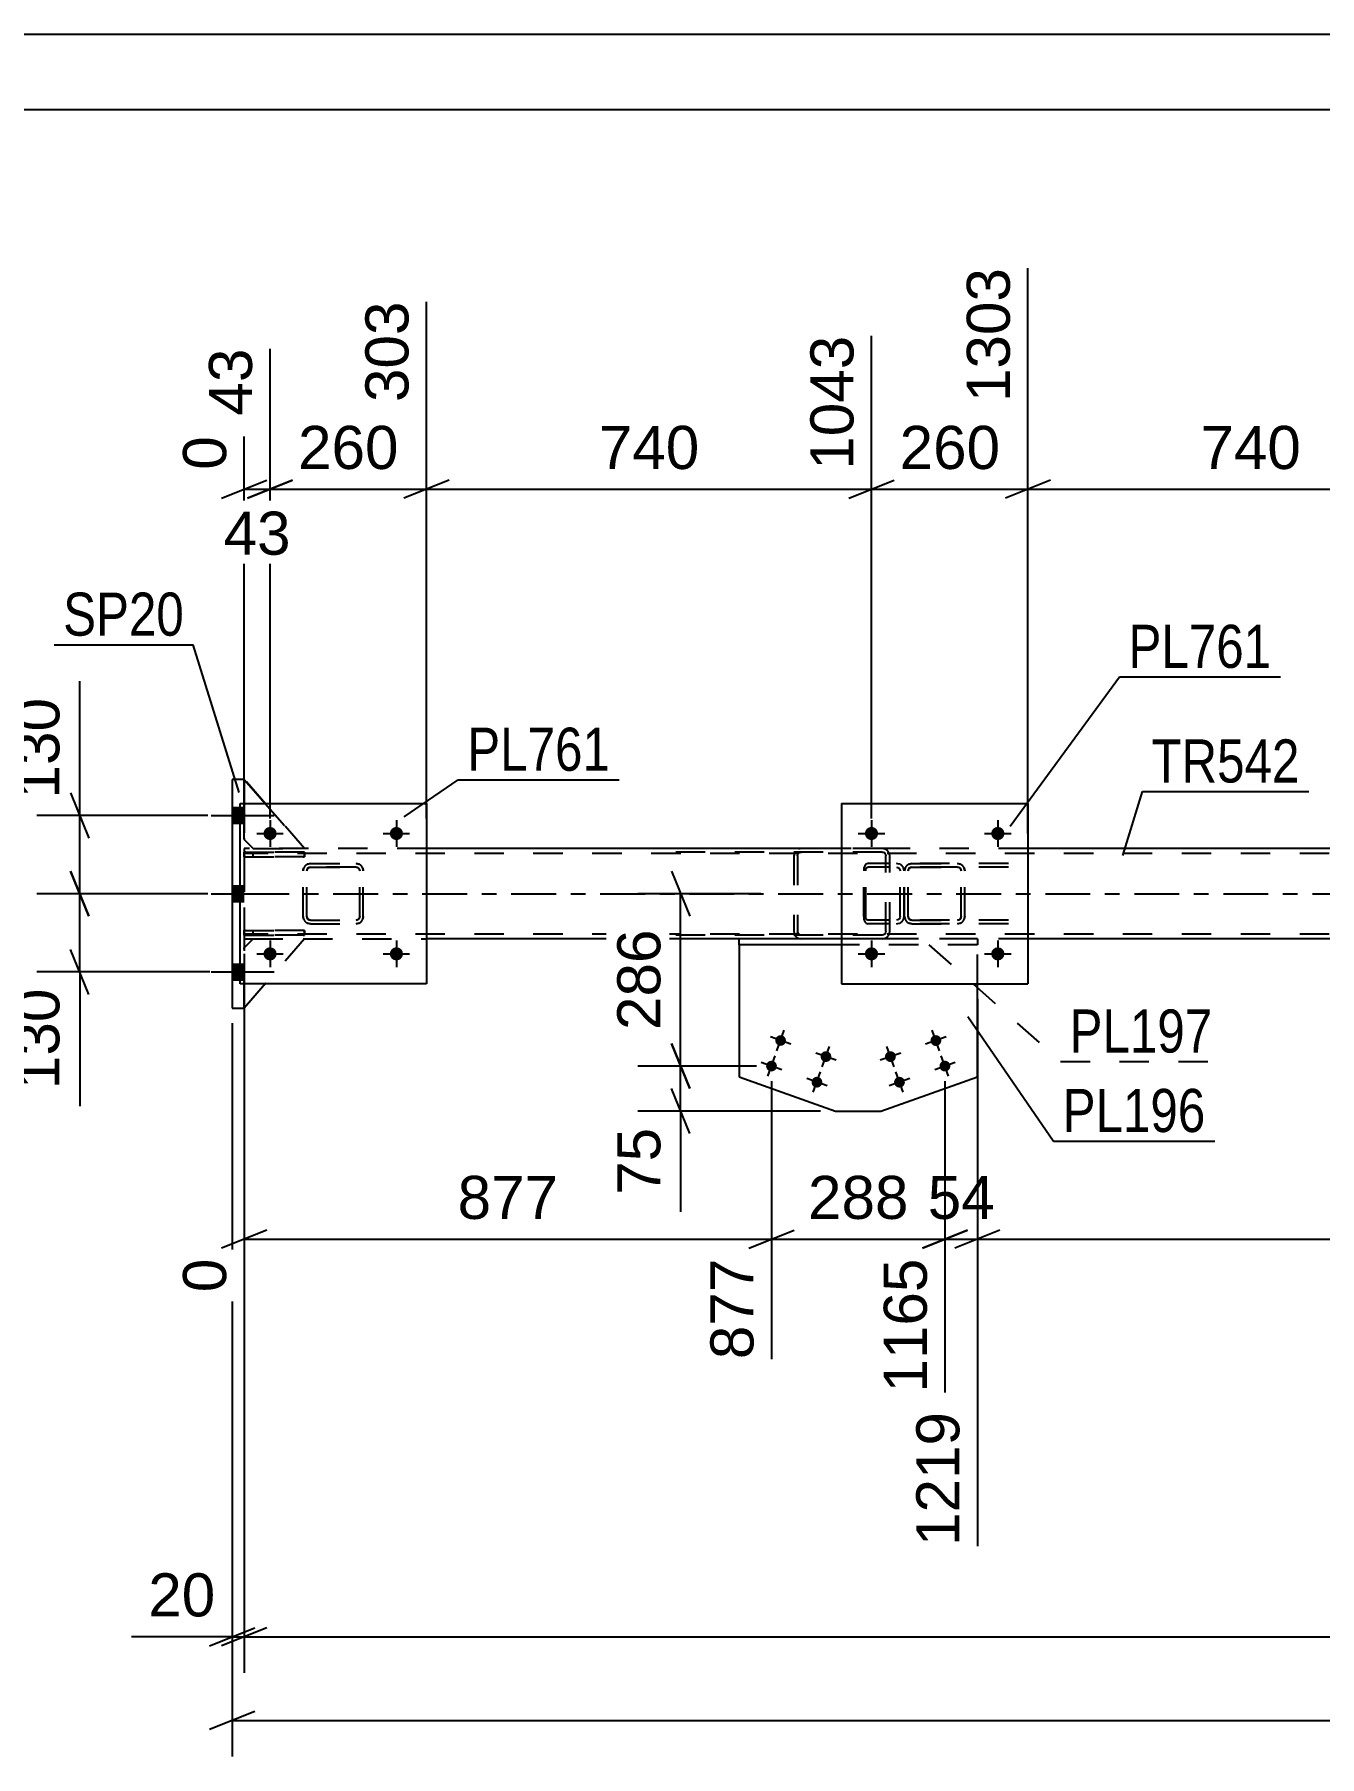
# Model space of a CAD drawing. Header units: millimetres. Extents: x -123 to 718, y -398 to 196.
# Drawn here: x -35.6 to 49.8, y 81.2 to 195.7 of the extents above; entities that cross this region are included whole.
import ezdxf

# ---------------------------------------------------------------- set-up
doc = ezdxf.new("R2010")
doc.units = ezdxf.units.MM
doc.linetypes.add('DXK_LINE_DOT2', pattern=[3.9198, 1.9599, -1.9599])
doc.linetypes.add('DXK_LINE_DOT3', pattern=[5.9187, 2.979, -0.9799, 0.9799, -0.9799])
doc.styles.add('Arial', font='ARIAL.TTF', dxfattribs={"height": 0.2})
doc.styles.add('Arial Narrow', font='ARIALN.TTF', dxfattribs={"height": 0.2})

# ---------------------------------------------------------------- blocks, each defined once
blk = doc.blocks.new('Unknown-318464438-1115')
at = {"color": 5, "linetype": 'Continuous'}
for p, q in [((718.49, 195.71), (-122.51, 195.71)), ((713.49, 190.71), (-117.51, 190.71))]:
    blk.add_line(p, q, dxfattribs=at)
blk = doc.blocks.new('Part-318464438-5927 - 5772')
at = {"color": 2, "linetype": 'Continuous'}
for p, q in [((18.03, 144.6), (18.03, 132.6)), ((18.03, 144.6), (30.43, 144.6)), ((30.43, 144.6), (30.43, 132.6)), ((18.03, 132.6), (30.43, 132.6))]:
    blk.add_line(p, q, dxfattribs=at)
blk = doc.blocks.new('Bolt-318464438-5994 - 5772')
at = {"linetype": 'Continuous'}
for points in [[(20.47, 134.6, -1), (19.59, 134.6, -1)], [(28.87, 134.6, -1), (27.99, 134.6, -1)]]:
    blk.add_hatch(color=1, dxfattribs=at).paths.add_polyline_path(points)
at = {"color": 1, "linetype": 'Continuous'}
for p, q in [((20.03, 135.48), (20.03, 133.72)), ((28.43, 135.48), (28.43, 133.72)), ((19.15, 134.6), (20.91, 134.6)), ((27.55, 134.6), (29.31, 134.6))]:
    blk.add_line(p, q, dxfattribs=at)
blk = doc.blocks.new('Part-318464438-5928 - 5772')
at = {"color": 7, "linetype": 'DXK_LINE_DOT2'}
for p, q in [((22.23, 140.12), (22.27, 140.31)), ((22.27, 140.31), (22.23, 140.12)), ((22.23, 137.08), (22.23, 140.12)), ((22.49, 140.22), (22.47, 140.12)), ((22.47, 140.12), (22.49, 140.21)), ((22.47, 137.08), (22.47, 140.12)), ((22.49, 140.21), (22.54, 140.29)), ((22.54, 140.29), (22.49, 140.22)), ((22.53, 140.57), (22.71, 140.6)), ((22.71, 140.6), (22.53, 140.57)), ((22.62, 140.35), (22.54, 140.29)), ((22.54, 140.29), (22.62, 140.34)), ((22.62, 140.34), (22.71, 140.36)), ((22.71, 140.36), (22.62, 140.35)), ((22.71, 140.6), (25.75, 140.6)), ((22.71, 140.6), (22.71, 140.6)), ((22.71, 140.6), (25.75, 140.6)), ((22.71, 140.36), (25.75, 140.36)), ((22.71, 140.36), (22.71, 140.36)), ((25.75, 140.36), (22.71, 140.36)), ((25.75, 140.6), (25.75, 140.6)), ((25.75, 140.6), (25.94, 140.57)), ((25.94, 140.57), (25.75, 140.6)), ((25.75, 140.36), (25.75, 140.36)), ((25.75, 140.36), (25.85, 140.34)), ((25.85, 140.35), (25.75, 140.36)), ((25.92, 140.29), (25.85, 140.35)), ((25.85, 140.34), (25.92, 140.29)), ((25.92, 140.29), (25.98, 140.21)), ((25.98, 140.22), (25.92, 140.29)), ((25.99, 140.12), (25.98, 140.22)), ((25.98, 140.21), (25.99, 140.12)), ((25.99, 137.08), (25.99, 140.12)), ((26.2, 140.31), (26.23, 140.12)), ((26.23, 140.12), (26.2, 140.31)), ((26.23, 137.08), (26.23, 140.12)), ((22.27, 136.9), (22.23, 137.08)), ((22.23, 137.08), (22.27, 136.9)), ((22.49, 136.99), (22.47, 137.08)), ((22.47, 137.08), (22.49, 136.99)), ((22.54, 136.91), (22.49, 136.99)), ((22.49, 136.99), (22.54, 136.91)), ((22.71, 136.6), (22.53, 136.64)), ((22.53, 136.64), (22.71, 136.6)), ((22.62, 136.86), (22.54, 136.91)), ((22.54, 136.91), (22.62, 136.86)), ((22.71, 136.84), (22.62, 136.86)), ((22.62, 136.86), (22.71, 136.84)), ((22.71, 136.84), (25.75, 136.84)), ((22.71, 136.84), (22.71, 136.84)), ((22.71, 136.84), (25.75, 136.84)), ((22.71, 136.6), (25.75, 136.6)), ((22.71, 136.6), (22.71, 136.6)), ((22.71, 136.6), (25.75, 136.6)), ((25.85, 136.86), (25.75, 136.84)), ((25.75, 136.84), (25.85, 136.86)), ((25.75, 136.84), (25.75, 136.84)), ((25.94, 136.64), (25.75, 136.6)), ((25.75, 136.6), (25.94, 136.64)), ((25.75, 136.6), (25.75, 136.6)), ((25.92, 136.91), (25.85, 136.86)), ((25.85, 136.86), (25.92, 136.91)), ((25.98, 136.99), (25.92, 136.91)), ((25.92, 136.91), (25.98, 136.99)), ((25.99, 137.08), (25.98, 136.99)), ((25.98, 136.99), (25.99, 137.08)), ((26.23, 137.08), (26.2, 136.9)), ((26.2, 136.9), (26.23, 137.08))]:
    blk.add_line(p, q, dxfattribs=at)
at = {"color": 7, "linetype": 'DXK_LINE_DOT3'}
blk.add_line((24.23, 138.6), (24.23, 138.6), dxfattribs=at)
at = {"color": 7, "linetype": 'DXK_LINE_DOT2'}
for centre, start, end in [((22.71, 140.12), 112.5, 157.5), ((22.71, 140.12), 112.5, 157.5), ((25.75, 140.12), 22.5, 67.5), ((25.75, 140.12), 22.5, 67.5), ((22.71, 137.08), 202.5, 247.5), ((22.71, 137.08), 202.5, 247.5), ((25.75, 137.08), 292.5, 337.5), ((25.75, 137.08), 292.5, 337.5)]:
    blk.add_arc(centre, 0.48, start, end, dxfattribs=at)
blk = doc.blocks.new('Bolt-318464438-5992 - 5772')
at = {"linetype": 'Continuous'}
for points in [[(-19.52, 134.6, -1), (-20.4, 134.6, -1)], [(-11.12, 134.6, -1), (-12, 134.6, -1)]]:
    blk.add_hatch(color=1, dxfattribs=at).paths.add_polyline_path(points)
at = {"color": 1, "linetype": 'Continuous'}
for p, q in [((-19.96, 135.48), (-19.96, 133.72)), ((-11.56, 135.48), (-11.56, 133.72)), ((-20.84, 134.6), (-19.08, 134.6)), ((-12.44, 134.6), (-10.68, 134.6))]:
    blk.add_line(p, q, dxfattribs=at)
blk = doc.blocks.new('Part-318464438-5916 - 5772')
at = {"color": 7, "linetype": 'DXK_LINE_DOT2'}
for p, q in [((-21.68, 141.6), (-21.68, 135.65)), ((-9.56, 141.6), (-21.68, 141.6)), ((638.43, 141.28), (-21.68, 141.28)), ((30.43, 141.6), (18.03, 141.6)), ((638.43, 135.92), (-21.68, 135.92)), ((-21.68, 135.65), (-21.68, 135.6)), ((-21.68, 135.6), (-9.56, 135.6)), ((30.43, 135.6), (11.22, 135.6))]:
    blk.add_line(p, q, dxfattribs=at)
at = {"color": 2, "linetype": 'Continuous'}
for p, q in [((18.03, 141.6), (-9.56, 141.6)), ((58.03, 141.6), (30.43, 141.6)), ((11.22, 135.6), (-9.56, 135.6)), ((58.03, 135.6), (30.43, 135.6))]:
    blk.add_line(p, q, dxfattribs=at)
at = {"color": 7, "linetype": 'DXK_LINE_DOT3'}
blk.add_line((-21.68, 138.6), (638.43, 138.6), dxfattribs=at)
blk = doc.blocks.new('Part-318464438-5921 - 5772')
at = {"color": 2, "linetype": 'Continuous'}
for p, q in [((-21.96, 132.6), (-21.96, 144.6)), ((-21.96, 144.6), (-9.56, 144.6)), ((-9.56, 144.6), (-9.56, 132.6)), ((-9.56, 132.6), (-21.96, 132.6))]:
    blk.add_line(p, q, dxfattribs=at)
blk = doc.blocks.new('Part-318464438-5922 - 5772')
at = {"color": 7, "linetype": 'DXK_LINE_DOT2'}
for p, q in [((-17.76, 140.12), (-17.73, 140.31)), ((-17.73, 140.31), (-17.76, 140.12)), ((-17.76, 137.08), (-17.76, 140.12)), ((-17.5, 140.22), (-17.52, 140.12)), ((-17.52, 140.12), (-17.5, 140.21)), ((-17.52, 137.08), (-17.52, 140.12)), ((-17.5, 140.21), (-17.45, 140.29)), ((-17.45, 140.29), (-17.5, 140.22)), ((-17.47, 140.57), (-17.28, 140.6)), ((-17.28, 140.6), (-17.47, 140.57)), ((-17.37, 140.35), (-17.45, 140.29)), ((-17.45, 140.29), (-17.37, 140.34)), ((-17.37, 140.34), (-17.28, 140.36)), ((-17.28, 140.36), (-17.37, 140.35)), ((-17.28, 140.6), (-14.24, 140.6)), ((-17.28, 140.6), (-17.28, 140.6)), ((-17.28, 140.6), (-14.24, 140.6)), ((-17.28, 140.36), (-14.24, 140.36)), ((-17.28, 140.36), (-17.28, 140.36)), ((-14.24, 140.36), (-17.28, 140.36)), ((-14.24, 140.6), (-14.24, 140.6)), ((-14.24, 140.6), (-14.06, 140.57)), ((-14.06, 140.57), (-14.24, 140.6)), ((-14.24, 140.36), (-14.24, 140.36)), ((-14.24, 140.36), (-14.15, 140.34)), ((-14.15, 140.35), (-14.24, 140.36)), ((-14.07, 140.29), (-14.15, 140.35)), ((-14.15, 140.34), (-14.07, 140.29)), ((-14.07, 140.29), (-14.02, 140.21)), ((-14.02, 140.22), (-14.07, 140.29)), ((-14, 140.12), (-14.02, 140.22)), ((-14.02, 140.21), (-14, 140.12)), ((-14, 137.08), (-14, 140.12)), ((-13.8, 140.31), (-13.76, 140.12)), ((-13.76, 140.12), (-13.8, 140.31)), ((-13.76, 137.08), (-13.76, 140.12)), ((-17.73, 136.9), (-17.76, 137.08)), ((-17.76, 137.08), (-17.73, 136.9)), ((-17.5, 136.99), (-17.52, 137.08)), ((-17.52, 137.08), (-17.5, 136.99)), ((-17.45, 136.91), (-17.5, 136.99)), ((-17.5, 136.99), (-17.45, 136.91)), ((-17.28, 136.6), (-17.47, 136.64)), ((-17.47, 136.64), (-17.28, 136.6)), ((-17.37, 136.86), (-17.45, 136.91)), ((-17.45, 136.91), (-17.37, 136.86)), ((-17.28, 136.84), (-17.37, 136.86)), ((-17.37, 136.86), (-17.28, 136.84)), ((-17.28, 136.84), (-14.24, 136.84)), ((-17.28, 136.84), (-17.28, 136.84)), ((-17.28, 136.84), (-14.24, 136.84)), ((-17.28, 136.6), (-14.24, 136.6)), ((-17.28, 136.6), (-17.28, 136.6)), ((-17.28, 136.6), (-14.24, 136.6)), ((-14.15, 136.86), (-14.24, 136.84)), ((-14.24, 136.84), (-14.15, 136.86)), ((-14.24, 136.84), (-14.24, 136.84)), ((-14.06, 136.64), (-14.24, 136.6)), ((-14.24, 136.6), (-14.06, 136.64)), ((-14.24, 136.6), (-14.24, 136.6)), ((-14.07, 136.91), (-14.15, 136.86)), ((-14.15, 136.86), (-14.07, 136.91)), ((-14.02, 136.99), (-14.07, 136.91)), ((-14.07, 136.91), (-14.02, 136.99)), ((-14, 137.08), (-14.02, 136.99)), ((-14.02, 136.99), (-14, 137.08)), ((-13.76, 137.08), (-13.8, 136.9)), ((-13.8, 136.9), (-13.76, 137.08))]:
    blk.add_line(p, q, dxfattribs=at)
at = {"color": 7, "linetype": 'DXK_LINE_DOT3'}
blk.add_line((-15.76, 138.6), (-15.76, 138.6), dxfattribs=at)
at = {"color": 7, "linetype": 'DXK_LINE_DOT2'}
for centre, start, end in [((-17.28, 140.12), 112.5, 157.5), ((-17.28, 140.12), 112.5, 157.5), ((-14.24, 140.12), 22.5, 67.5), ((-14.24, 140.12), 22.5, 67.5), ((-17.28, 137.08), 202.5, 247.5), ((-17.28, 137.08), 202.5, 247.5), ((-14.24, 137.08), 292.5, 337.5), ((-14.24, 137.08), 292.5, 337.5)]:
    blk.add_arc(centre, 0.48, start, end, dxfattribs=at)
blk = doc.blocks.new('Bolt-318464438-5933 - 5772')
at = {"linetype": 'Continuous'}
for points in [[(-22.48, 144.32), (-22.48, 143.28), (-21.68, 143.28), (-21.68, 144.32)], [(-22.48, 144.32), (-22.48, 143.28), (-21.68, 143.28), (-21.68, 144.32)], [(-22.48, 144.32), (-22.48, 143.28), (-21.68, 143.28), (-21.68, 144.32)], [(-22.48, 139.12), (-22.48, 138.08), (-21.68, 138.08), (-21.68, 139.12)], [(-22.48, 139.12), (-22.48, 138.08), (-21.68, 138.08), (-21.68, 139.12)], [(-22.48, 133.92), (-22.48, 132.88), (-21.68, 132.88), (-21.68, 133.92)], [(-22.48, 133.92), (-22.48, 132.88), (-21.68, 132.88), (-21.68, 133.92)], [(-22.48, 133.92), (-22.48, 132.88), (-21.68, 132.88), (-21.68, 133.92)]]:
    blk.add_hatch(color=1, dxfattribs=at).paths.add_polyline_path(points)
at = {"color": 1, "linetype": 'Continuous'}
for p, q in [((-22.48, 144.32), (-21.68, 144.32)), ((-22.48, 144.32), (-21.68, 144.32)), ((-22.48, 144.32), (-21.68, 144.32)), ((-23.88, 143.8), (-19.68, 143.8)), ((-23.88, 143.8), (-19.68, 143.8)), ((-23.88, 143.8), (-19.68, 143.8)), ((-22.48, 143.28), (-21.68, 143.28)), ((-22.48, 143.28), (-21.68, 143.28)), ((-22.48, 143.28), (-21.68, 143.28)), ((-23.88, 138.6), (-19.68, 138.6)), ((-23.88, 138.6), (-19.68, 138.6)), ((-22.48, 139.12), (-21.68, 139.12)), ((-22.48, 139.12), (-21.68, 139.12)), ((-22.48, 138.08), (-21.68, 138.08)), ((-22.48, 138.08), (-21.68, 138.08)), ((-23.88, 133.4), (-19.68, 133.4)), ((-23.88, 133.4), (-19.68, 133.4)), ((-23.88, 133.4), (-19.68, 133.4)), ((-22.48, 133.92), (-21.68, 133.92)), ((-22.48, 133.92), (-21.68, 133.92)), ((-22.48, 133.92), (-21.68, 133.92)), ((-22.48, 132.88), (-21.68, 132.88)), ((-22.48, 132.88), (-21.68, 132.88)), ((-22.48, 132.88), (-21.68, 132.88))]:
    blk.add_line(p, q, dxfattribs=at)
blk = doc.blocks.new('Part-318464438-5968 - 5772')
at = {"color": 7, "linetype": 'DXK_LINE_DOT2'}
for p, q in [((20.74, 141.6), (6.83, 141.6)), ((20.74, 141.36), (6.83, 141.36)), ((14.9, 141.28), (14.86, 141.12)), ((14.86, 141.12), (14.86, 136.08)), ((14.9, 141.31), (14.9, 141.28)), ((15.12, 141.12), (15.14, 141.22)), ((15.12, 141.12), (15.12, 136.08)), ((15.14, 141.22), (15.19, 141.29)), ((15.37, 141.6), (15.18, 141.57)), ((15.19, 141.29), (15.27, 141.35)), ((15.27, 141.35), (15.37, 141.36)), ((20.93, 141.57), (20.74, 141.6)), ((20.74, 141.36), (20.83, 141.35)), ((20.83, 141.35), (20.92, 141.29)), ((20.92, 141.29), (20.97, 141.22)), ((20.97, 141.22), (20.99, 141.12)), ((20.99, 136.08), (20.99, 141.12)), ((21.25, 141.12), (21.21, 141.31)), ((21.25, 136.08), (21.25, 141.12)), ((20.74, 135.84), (6.83, 135.84)), ((20.74, 135.6), (6.83, 135.6)), ((14.86, 136.08), (14.88, 136)), ((14.88, 136), (14.9, 135.9)), ((15.13, 136.02), (15.12, 136.08)), ((15.14, 135.99), (15.13, 136.02)), ((15.19, 135.91), (15.14, 135.99)), ((15.18, 135.64), (15.37, 135.6)), ((15.27, 135.86), (15.19, 135.91)), ((15.37, 135.84), (15.27, 135.86)), ((20.83, 135.86), (20.74, 135.84)), ((20.74, 135.6), (20.93, 135.64)), ((20.92, 135.91), (20.83, 135.86)), ((20.97, 135.99), (20.92, 135.91)), ((20.99, 136.08), (20.97, 135.99)), ((21.21, 135.9), (21.25, 136.08))]:
    blk.add_line(p, q, dxfattribs=at)
for centre, start, end in [((20.75, 141.1), 24.32, 69.2417), ((15.35, 136.1), 204.32, 249.2417), ((20.75, 136.1), 290.7583, 335.68)]:
    blk.add_arc(centre, 0.496, start, end, dxfattribs=at)
blk = doc.blocks.new('Bolt-318464438-5991 - 5772')
at = {"linetype": 'Continuous'}
for points in [[(-19.52, 142.6, -1), (-20.4, 142.6, -1)], [(-11.12, 142.6, -1), (-12, 142.6, -1)]]:
    blk.add_hatch(color=1, dxfattribs=at).paths.add_polyline_path(points)
at = {"color": 1, "linetype": 'Continuous'}
for p, q in [((-19.96, 143.48), (-19.96, 141.72)), ((-11.56, 143.48), (-11.56, 141.72)), ((-20.84, 142.6), (-19.08, 142.6)), ((-12.44, 142.6), (-10.68, 142.6))]:
    blk.add_line(p, q, dxfattribs=at)
blk = doc.blocks.new('Bolt-318464438-5993 - 5772')
at = {"linetype": 'Continuous'}
for points in [[(20.47, 142.6, -1), (19.59, 142.6, -1)], [(28.87, 142.6, -1), (27.99, 142.6, -1)]]:
    blk.add_hatch(color=1, dxfattribs=at).paths.add_polyline_path(points)
at = {"color": 1, "linetype": 'Continuous'}
for p, q in [((20.03, 143.48), (20.03, 141.72)), ((28.43, 143.48), (28.43, 141.72)), ((19.15, 142.6), (20.91, 142.6)), ((27.55, 142.6), (29.31, 142.6))]:
    blk.add_line(p, q, dxfattribs=at)
blk = doc.blocks.new('Part-318464438-6083 - 5772')
at = {"color": 7, "linetype": 'DXK_LINE_DOT2'}
for p, q in [((-21.68, 136.16), (-17.68, 136.16)), ((-21.68, 135.84), (-21.68, 136.16)), ((-21.68, 136.16), (-21.68, 135.84)), ((-17.68, 135.84), (-21.68, 135.84)), ((-21.08, 135.84), (-21.08, 136.16)), ((-17.68, 136.16), (-17.68, 135.84))]:
    blk.add_line(p, q, dxfattribs=at)
blk = doc.blocks.new('Part-318464438-6084 - 5772')
at = {"color": 7, "linetype": 'DXK_LINE_DOT2'}
for p, q in [((-21.68, 141.36), (-17.68, 141.36)), ((-21.68, 141.04), (-21.68, 141.36)), ((-21.68, 141.36), (-21.68, 141.04)), ((-17.68, 141.04), (-21.68, 141.04)), ((-21.08, 141.04), (-21.08, 141.36)), ((-17.68, 141.36), (-17.68, 141.04))]:
    blk.add_line(p, q, dxfattribs=at)
blk = doc.blocks.new('Part-318464438-6085 - 5772')
at = {"color": 7, "linetype": 'DXK_LINE_DOT2'}
for p, q in [((-21.68, 135), (-21.08, 135.6)), ((-21.08, 135.6), (-17.68, 135.6)), ((-17.68, 135.6), (-20.29, 132.6)), ((-21.68, 131), (-21.68, 135))]:
    blk.add_line(p, q, dxfattribs=at)
at = {"color": 2, "linetype": 'Continuous'}
blk.add_line((-20.29, 132.6), (-21.68, 131), dxfattribs=at)
blk = doc.blocks.new('Part-318464438-6086 - 5772')
at = {"color": 7, "linetype": 'DXK_LINE_DOT2'}
for p, q in [((-21.68, 135), (-21.08, 135.6)), ((-17.68, 135.6), (-21.68, 131)), ((-21.08, 135.6), (-17.68, 135.6)), ((-21.68, 131), (-21.68, 135))]:
    blk.add_line(p, q, dxfattribs=at)
blk = doc.blocks.new('Part-318464438-6087 - 5772')
at = {"color": 2, "linetype": 'Continuous'}
blk.add_line((-21.68, 146.2), (-20.29, 144.6), dxfattribs=at)
at = {"color": 7, "linetype": 'DXK_LINE_DOT2'}
for p, q in [((-21.68, 142.2), (-21.68, 146.2)), ((-20.29, 144.6), (-17.68, 141.6)), ((-21.68, 142.2), (-21.08, 141.6)), ((-21.08, 141.6), (-17.68, 141.6))]:
    blk.add_line(p, q, dxfattribs=at)
blk = doc.blocks.new('Part-318464438-6088 - 5772')
at = {"color": 7, "linetype": 'DXK_LINE_DOT2'}
for p, q in [((-17.68, 141.6), (-21.68, 146.2)), ((-21.68, 146.2), (-21.68, 142.2)), ((-21.68, 142.2), (-21.08, 141.6)), ((-21.08, 141.6), (-17.68, 141.6))]:
    blk.add_line(p, q, dxfattribs=at)
blk = doc.blocks.new('Part-318464438-6105 - 5772')
at = {"color": 2, "linetype": 'Continuous'}
for p, q in [((-21.68, 146.2), (-22.48, 146.2)), ((-22.48, 146.2), (-22.48, 131)), ((-21.68, 146.2), (-21.68, 144.6)), ((-21.68, 131), (-21.68, 132.6)), ((-22.48, 131), (-21.68, 131))]:
    blk.add_line(p, q, dxfattribs=at)
at = {"color": 7, "linetype": 'DXK_LINE_DOT2'}
blk.add_line((-21.68, 144.6), (-21.68, 132.6), dxfattribs=at)
blk = doc.blocks.new('Bolt-318464438-6121 - 5772')
at = {"linetype": 'Continuous'}
for points in [[(23.97, 128.72, -1), (24.65, 128.96, -1)], [(20.95, 127.65, -1), (21.63, 127.89, -1)], [(24.57, 127.02, -1), (25.25, 127.26, -1)], [(21.55, 125.95, -1), (22.23, 126.19, -1)]]:
    blk.add_hatch(color=1, dxfattribs=at).paths.add_polyline_path(points)
at = {"color": 1, "linetype": 'Continuous'}
for p, q in [((24.55, 128.16), (24.07, 129.52)), ((21.53, 127.09), (21.05, 128.45)), ((24.99, 129.08), (23.63, 128.6)), ((21.97, 128.01), (20.61, 127.53)), ((25.59, 127.38), (24.23, 126.9)), ((25.15, 126.47), (24.67, 127.82)), ((22.57, 126.31), (21.21, 125.83)), ((22.13, 125.4), (21.65, 126.75))]:
    blk.add_line(p, q, dxfattribs=at)
blk = doc.blocks.new('Bolt-318464438-6122 - 5772')
at = {"linetype": 'Continuous'}
for points in [[(13.65, 128.96, -1), (14.32, 128.72, -1)], [(13.04, 127.26, -1), (13.72, 127.02, -1)], [(16.66, 127.89, -1), (17.34, 127.65, -1)], [(16.06, 126.19, -1), (16.74, 125.95, -1)]]:
    blk.add_hatch(color=1, dxfattribs=at).paths.add_polyline_path(points)
at = {"color": 1, "linetype": 'Continuous'}
for p, q in [((13.74, 128.16), (14.23, 129.52)), ((14.66, 128.6), (13.31, 129.08)), ((16.76, 127.09), (17.24, 128.45)), ((14.06, 126.9), (12.7, 127.38)), ((13.14, 126.47), (13.62, 127.82)), ((17.68, 127.53), (16.32, 128.01)), ((17.08, 125.83), (15.72, 126.31)), ((16.16, 125.4), (16.64, 126.75))]:
    blk.add_line(p, q, dxfattribs=at)
blk = doc.blocks.new('Part-318464438-6127 - 5772')
at = {"color": 2, "linetype": 'Continuous'}
for p, q in [((18.03, 135.6), (11.22, 135.6)), ((11.22, 135.2), (11.22, 135.6)), ((18.03, 135.2), (11.22, 135.2))]:
    blk.add_line(p, q, dxfattribs=at)
at = {"color": 7, "linetype": 'DXK_LINE_DOT2'}
for p, q in [((27.07, 135.6), (18.03, 135.6)), ((27.07, 135.2), (18.03, 135.2)), ((27.07, 135.6), (27.07, 135.2))]:
    blk.add_line(p, q, dxfattribs=at)
blk = doc.blocks.new('Part-318464438-6132 - 5772')
at = {"color": 2, "linetype": 'Continuous'}
for p, q in [((11.22, 135.2), (11.22, 126.43)), ((27.07, 126.43), (27.07, 132.6)), ((11.22, 126.43), (17.63, 124.15)), ((20.66, 124.15), (27.07, 126.43)), ((17.63, 124.15), (20.66, 124.15))]:
    blk.add_line(p, q, dxfattribs=at)
at = {"color": 7, "linetype": 'DXK_LINE_DOT2'}
for p, q in [((27.07, 135.2), (11.22, 135.2)), ((27.07, 132.6), (27.07, 135.2))]:
    blk.add_line(p, q, dxfattribs=at)
blk = doc.blocks.new('Part-318464438-6137 - 5772')
at = {"color": 7, "linetype": 'DXK_LINE_DOT2'}
for p, q in [((-17.68, 136.16), (-21.68, 136.16)), ((-21.68, 136.16), (-21.68, 135.84)), ((-21.68, 135.84), (-21.68, 136.16)), ((-21.68, 135.84), (-17.68, 135.84)), ((-21.08, 135.84), (-21.08, 136.16)), ((-17.68, 135.84), (-17.68, 136.16))]:
    blk.add_line(p, q, dxfattribs=at)
blk = doc.blocks.new('Part-318464438-6138 - 5772')
at = {"color": 7, "linetype": 'DXK_LINE_DOT2'}
for p, q in [((-17.68, 141.36), (-21.68, 141.36)), ((-21.68, 141.36), (-21.68, 141.04)), ((-21.68, 141.04), (-21.68, 141.36)), ((-21.68, 141.04), (-17.68, 141.04)), ((-21.08, 141.04), (-21.08, 141.36)), ((-17.68, 141.04), (-17.68, 141.36))]:
    blk.add_line(p, q, dxfattribs=at)
blk = doc.blocks.new('Part-318464438-6146 - 5772')
at = {"color": 7, "linetype": 'DXK_LINE_DOT2'}
for p, q in [((19.53, 140.31), (19.51, 140.12)), ((19.51, 137.08), (19.51, 140.12)), ((19.59, 140.46), (19.53, 140.31)), ((19.68, 140.57), (19.59, 140.46)), ((19.65, 140.12), (19.66, 140.22)), ((19.65, 137.08), (19.65, 140.12)), ((19.66, 140.22), (19.68, 140.29)), ((19.78, 140.6), (19.68, 140.57)), ((19.68, 140.29), (19.73, 140.35)), ((19.73, 140.35), (19.78, 140.36)), ((29.13, 140.6), (19.78, 140.6)), ((29.13, 140.36), (19.78, 140.36)), ((21.25, 140.36), (21.25, 140.6)), ((21.88, 140.57), (21.69, 140.6)), ((21.69, 140.36), (21.79, 140.35)), ((21.79, 140.35), (21.87, 140.29)), ((21.87, 140.29), (21.92, 140.22)), ((21.92, 140.22), (21.94, 140.12)), ((21.94, 137.08), (21.94, 140.12)), ((22.2, 140.12), (22.16, 140.31)), ((22.2, 137.08), (22.2, 140.12)), ((19.51, 137.08), (19.53, 136.9)), ((19.53, 136.9), (19.59, 136.74)), ((19.59, 136.74), (19.68, 136.64)), ((19.66, 136.99), (19.65, 137.08)), ((19.68, 136.91), (19.66, 136.99)), ((19.73, 136.86), (19.68, 136.91)), ((19.68, 136.64), (19.78, 136.6)), ((19.78, 136.84), (19.73, 136.86)), ((29.13, 136.84), (19.78, 136.84)), ((29.13, 136.6), (19.78, 136.6)), ((21.25, 136.6), (21.25, 136.84)), ((21.79, 136.86), (21.69, 136.84)), ((21.69, 136.6), (21.88, 136.64)), ((21.87, 136.91), (21.79, 136.86)), ((21.92, 136.99), (21.87, 136.91)), ((21.94, 137.08), (21.92, 136.99)), ((22.16, 136.9), (22.2, 137.08))]:
    blk.add_line(p, q, dxfattribs=at)
for centre, start, end in [((21.71, 140.11), 23.8951, 68.8487), ((21.71, 137.1), 291.1513, 336.1049)]:
    blk.add_arc(centre, 0.492, start, end, dxfattribs=at)
blk = doc.blocks.new('StraightDimension-318464438-7092 - 5772')
at = {"color": 7, "linetype": 'Continuous'}
for p, q in [((-22.48, 130), (-22.48, 86.81)), ((-21.68, 130), (-21.68, 86.81)), ((-23.98, 88.61), (-20.98, 89.81)), ((-20.18, 89.81), (-23.18, 88.61)), ((-22.48, 89.21), (-29.18, 89.21)), ((-22.48, 89.21), (-29.18, 89.21)), ((-22.48, 89.21), (-21.68, 89.21))]:
    blk.add_line(p, q, dxfattribs=at)
at = {"color": 0}
blk.add_wipeout([(-23.01, 89.96), (-23.01, 94.16), (-28.66, 94.16), (-28.66, 89.96)], dxfattribs=at)
at = {"color": 3, "style": 'Arial'}
blk.add_text('20', height=2.865, dxfattribs=at).set_placement((-28.06, 90.56))
blk = doc.blocks.new('StraightDimension-318464438-6866 - 5772')
at = {"color": 7, "linetype": 'Continuous'}
for p, q in [((6.74, 140.1), (7.94, 137.1)), ((12.68, 138.6), (4.49, 138.6)), ((7.34, 127.14), (7.34, 138.6)), ((7.94, 125.64), (6.74, 128.64)), ((12.38, 127.14), (4.49, 127.14))]:
    blk.add_line(p, q, dxfattribs=at)
at = {"color": 0}
blk.add_wipeout([(6.59, 136.81), (2.39, 136.81), (2.39, 128.94), (6.59, 128.94)], dxfattribs=at)
at = {"color": 3, "style": 'Arial'}
blk.add_text('286', height=2.865, rotation=90.0002, dxfattribs=at).set_placement((5.99, 129.54))
blk = doc.blocks.new('StraightDimension-318464438-6856 - 5772')
at = {"color": 7, "linetype": 'Continuous'}
for p, q in [((6.74, 128.64), (7.94, 125.64)), ((12.38, 127.14), (4.49, 127.14)), ((7.34, 124.15), (7.34, 127.14)), ((7.94, 122.65), (6.74, 125.65)), ((16.63, 124.15), (4.49, 124.15)), ((7.34, 124.15), (7.34, 117.46)), ((7.34, 124.15), (7.34, 117.46))]:
    blk.add_line(p, q, dxfattribs=at)
at = {"color": 0}
blk.add_wipeout([(6.59, 123.63), (2.39, 123.63), (2.39, 117.98), (6.59, 117.98)], dxfattribs=at)
at = {"color": 3, "style": 'Arial'}
blk.add_text('75', height=2.865, rotation=90.0002, dxfattribs=at).set_placement((5.99, 118.58))
blk = doc.blocks.new('StraightDimension-318464438-7108 - 5772')
at = {"color": 7, "linetype": 'Continuous'}
for p, q in [((-21.68, 130), (-21.68, 86.81)), ((-20.18, 89.81), (-23.18, 88.61)), ((-21.68, 89.21), (650.53, 89.21))]:
    blk.add_line(p, q, dxfattribs=at)
blk = doc.blocks.new('StraightDimension-318464438-6229 - 5772')
at = {"color": 7, "linetype": 'Continuous'}
for p, q in [((-33.22, 140.1), (-32.02, 137.1)), ((-24.11, 138.6), (-35.47, 138.6)), ((-32.62, 133.4), (-32.62, 138.6)), ((-32.02, 131.9), (-33.22, 134.9)), ((-23.96, 133.4), (-35.47, 133.4)), ((-32.62, 133.4), (-32.62, 124.48)), ((-32.62, 133.4), (-32.62, 124.48))]:
    blk.add_line(p, q, dxfattribs=at)
at = {"color": 0}
blk.add_wipeout([(-33.37, 132.88), (-37.57, 132.88), (-37.57, 125.01), (-33.37, 125.01)], dxfattribs=at)
at = {"color": 3, "style": 'Arial'}
blk.add_text('130', height=2.865, rotation=90.0002, dxfattribs=at).set_placement((-33.97, 125.61))
blk = doc.blocks.new('StraightDimension-318464438-7147 - 5772')
at = {"color": 7, "linetype": 'Continuous'}
for p, q in [((-22.48, 130), (-22.48, 81.24)), ((-20.98, 84.24), (-23.98, 83.04)), ((-22.48, 83.64), (651.33, 83.64))]:
    blk.add_line(p, q, dxfattribs=at)
blk = doc.blocks.new('StraightDimension-318464438-7378 - 5772')
at = {"color": 7, "linetype": 'Continuous'}
for p, q in [((-21.68, 134.6), (-21.68, 112.11)), ((13.38, 126.14), (13.38, 107.66)), ((-20.18, 116.23), (-23.18, 115.03)), ((-21.68, 115.63), (13.38, 115.63)), ((11.88, 115.03), (14.88, 116.23))]:
    blk.add_line(p, q, dxfattribs=at)
at = {"color": 0}
blk.add_wipeout([(-0.21, 116.38), (-0.21, 120.58), (-8.09, 120.58), (-8.09, 116.38)], dxfattribs=at)
at = {"color": 3, "style": 'Arial'}
blk.add_text('877', height=2.865, dxfattribs=at).set_placement((-7.49, 116.98))
at = {"color": 0, "linetype": 'Continuous'}
for points in [[(-22.28, 114.93), (-26.48, 114.93), (-26.48, 111.51), (-22.28, 111.51)], [(12.78, 114.93), (8.58, 114.93), (8.58, 107.06), (12.78, 107.06)]]:
    blk.add_wipeout(points, dxfattribs=at)
at = {"color": 3, "linetype": 'Continuous', "style": 'Arial'}
for s, height, p in [('0', 2.87, (-22.88, 112.11)), ('877', 2.865, (12.18, 107.66))]:
    blk.add_text(s, height=height, rotation=90.0002, dxfattribs=at).set_placement(p)
blk = doc.blocks.new('StraightDimension-318464438-6213 - 5772')
at = {"color": 7, "linetype": 'Continuous'}
for p, q in [((-32.62, 143.8), (-32.62, 152.72)), ((-32.62, 143.8), (-32.62, 152.72)), ((-33.22, 145.3), (-32.02, 142.3)), ((-24.11, 143.8), (-35.47, 143.8)), ((-32.62, 138.6), (-32.62, 143.8)), ((-32.02, 137.1), (-33.22, 140.1)), ((-24.11, 138.6), (-35.47, 138.6))]:
    blk.add_line(p, q, dxfattribs=at)
at = {"color": 0}
blk.add_wipeout([(-33.37, 152.2), (-37.57, 152.2), (-37.57, 144.33), (-33.37, 144.33)], dxfattribs=at)
at = {"color": 3, "style": 'Arial'}
blk.add_text('130', height=2.865, rotation=90.0002, dxfattribs=at).set_placement((-33.97, 144.93))
blk = doc.blocks.new('StraightDimension-318464438-6476 - 5772')
at = {"color": 7, "linetype": 'Continuous'}
for p, q in [((30.43, 142.6), (30.43, 180.17)), ((60.03, 143.6), (60.03, 175.67)), ((31.93, 166.08), (28.93, 164.88)), ((58.53, 164.88), (61.53, 166.08)), ((30.43, 165.48), (60.03, 165.48))]:
    blk.add_line(p, q, dxfattribs=at)
at = {"color": 0}
blk.add_wipeout([(49.17, 166.23), (49.17, 170.43), (41.3, 170.43), (41.3, 166.23)], dxfattribs=at)
at = {"color": 3, "style": 'Arial'}
blk.add_text('740', height=2.865, dxfattribs=at).set_placement((41.9, 166.83))
at = {"color": 0, "linetype": 'Continuous'}
blk.add_wipeout([(59.43, 176.27), (55.23, 176.27), (55.23, 166.18), (59.43, 166.18)], dxfattribs=at)
at = {"color": 3, "linetype": 'Continuous', "style": 'Arial'}
blk.add_text('2043', height=2.865, rotation=90.0002, dxfattribs=at).set_placement((58.83, 166.78))
blk = doc.blocks.new('StraightDimension-318464438-6495 - 5772')
at = {"color": 7, "linetype": 'Continuous'}
for p, q in [((30.43, 142.6), (30.43, 180.17)), ((20.03, 143.6), (20.03, 175.67)), ((18.53, 164.88), (21.53, 166.08)), ((31.93, 166.08), (28.93, 164.88)), ((20.03, 165.48), (30.43, 165.48))]:
    blk.add_line(p, q, dxfattribs=at)
at = {"color": 0}
blk.add_wipeout([(29.17, 166.23), (29.17, 170.43), (21.3, 170.43), (21.3, 166.23)], dxfattribs=at)
at = {"color": 3, "style": 'Arial'}
blk.add_text('260', height=2.865, dxfattribs=at).set_placement((21.9, 166.83))
at = {"color": 0, "linetype": 'Continuous'}
blk.add_wipeout([(29.83, 180.77), (25.63, 180.77), (25.63, 170.68), (29.83, 170.68)], dxfattribs=at)
at = {"color": 3, "linetype": 'Continuous', "style": 'Arial'}
blk.add_text('1303', height=2.865, rotation=90.0002, dxfattribs=at).set_placement((29.23, 171.28))
blk = doc.blocks.new('StraightDimension-318464438-6514 - 5772')
at = {"color": 7, "linetype": 'Continuous'}
for p, q in [((-9.56, 143.6), (-9.56, 177.95)), ((20.03, 143.6), (20.03, 175.67)), ((-8.06, 166.08), (-11.06, 164.88)), ((18.53, 164.88), (21.53, 166.08)), ((-9.56, 165.48), (20.03, 165.48))]:
    blk.add_line(p, q, dxfattribs=at)
at = {"color": 0}
blk.add_wipeout([(9.17, 166.23), (9.17, 170.43), (1.3, 170.43), (1.3, 166.23)], dxfattribs=at)
at = {"color": 3, "style": 'Arial'}
blk.add_text('740', height=2.865, dxfattribs=at).set_placement((1.9, 166.83))
at = {"color": 0, "linetype": 'Continuous'}
blk.add_wipeout([(19.43, 176.27), (15.23, 176.27), (15.23, 166.18), (19.43, 166.18)], dxfattribs=at)
at = {"color": 3, "linetype": 'Continuous', "style": 'Arial'}
blk.add_text('1043', height=2.865, rotation=90.0002, dxfattribs=at).set_placement((18.83, 166.78))
blk = doc.blocks.new('StraightDimension-318464438-6526 - 5772')
at = {"color": 7, "linetype": 'Continuous'}
for p, q in [((-9.56, 143.6), (-9.56, 177.95)), ((-19.96, 143.6), (-19.96, 174.82)), ((-21.46, 164.88), (-18.46, 166.08)), ((-8.06, 166.08), (-11.06, 164.88)), ((-19.96, 165.48), (-9.56, 165.48))]:
    blk.add_line(p, q, dxfattribs=at)
at = {"color": 0}
blk.add_wipeout([(-10.83, 166.23), (-10.83, 170.43), (-18.7, 170.43), (-18.7, 166.23)], dxfattribs=at)
at = {"color": 3, "style": 'Arial'}
blk.add_text('260', height=2.865, dxfattribs=at).set_placement((-18.1, 166.83))
at = {"color": 0, "linetype": 'Continuous'}
blk.add_wipeout([(-10.16, 178.55), (-14.36, 178.55), (-14.36, 170.68), (-10.16, 170.68)], dxfattribs=at)
at = {"color": 3, "linetype": 'Continuous', "style": 'Arial'}
blk.add_text('303', height=2.865, rotation=90.0002, dxfattribs=at).set_placement((-10.76, 171.28))
blk = doc.blocks.new('StraightDimension-318464438-6538 - 5772')
at = {"color": 7, "linetype": 'Continuous'}
for p, q in [((-19.96, 143.6), (-19.96, 174.82)), ((-21.68, 142.6), (-21.68, 169)), ((-23.18, 164.88), (-20.18, 166.08)), ((-18.46, 166.08), (-21.46, 164.88)), ((-21.68, 165.48), (-19.96, 165.48))]:
    blk.add_line(p, q, dxfattribs=at)
at = {"color": 0, "linetype": 'Continuous'}
blk.add_wipeout([(-20.56, 175.42), (-24.76, 175.42), (-24.76, 169.78), (-20.56, 169.78)], dxfattribs=at)
at = {"color": 3, "linetype": 'Continuous', "style": 'Arial'}
blk.add_text('43', height=2.865, rotation=90.0002, dxfattribs=at).set_placement((-21.16, 170.38))
at = {"color": 0, "linetype": 'Continuous'}
blk.add_wipeout([(-22.28, 169.6), (-26.48, 169.6), (-26.48, 166.18), (-22.28, 166.18)], dxfattribs=at)
at = {"color": 0}
blk.add_wipeout([(-18, 160.53), (-18, 164.73), (-23.65, 164.73), (-23.65, 160.53)], dxfattribs=at)
at = {"color": 3, "linetype": 'Continuous', "style": 'Arial'}
blk.add_text('0', height=2.87, rotation=90.0002, dxfattribs=at).set_placement((-22.88, 166.78))
at = {"color": 3, "style": 'Arial'}
blk.add_text('43', height=2.865, dxfattribs=at).set_placement((-23.05, 161.13))
blk = doc.blocks.new('StraightDimension-318464438-7228 - 5772')
at = {"color": 7, "linetype": 'Continuous'}
for p, q in [((27.07, 131.6), (27.07, 95.24)), ((24.91, 126.14), (24.91, 105.44)), ((23.41, 115.03), (26.41, 116.23)), ((24.91, 115.63), (27.07, 115.63)), ((28.57, 116.23), (25.57, 115.03))]:
    blk.add_line(p, q, dxfattribs=at)
at = {"color": 0, "linetype": 'Continuous'}
blk.add_wipeout([(26.47, 104.73), (22.27, 104.73), (22.27, 94.64), (26.47, 94.64)], dxfattribs=at)
at = {"color": 3, "linetype": 'Continuous', "style": 'Arial'}
blk.add_text('1219', height=2.865, rotation=90.0002, dxfattribs=at).set_placement((25.87, 95.24))
at = {"color": 0}
blk.add_wipeout([(28.81, 116.38), (28.81, 120.58), (23.17, 120.58), (23.17, 116.38)], dxfattribs=at)
at = {"color": 3, "style": 'Arial'}
blk.add_text('54', height=2.865, dxfattribs=at).set_placement((23.77, 116.98))
blk = doc.blocks.new('StraightDimension-318464438-7240 - 5772')
at = {"color": 7, "linetype": 'Continuous'}
for p, q in [((13.38, 126.14), (13.38, 107.66)), ((24.91, 126.14), (24.91, 105.44)), ((11.88, 115.03), (14.88, 116.23)), ((13.38, 115.63), (24.91, 115.63)), ((26.41, 116.23), (23.41, 115.03))]:
    blk.add_line(p, q, dxfattribs=at)
at = {"color": 0}
blk.add_wipeout([(23.08, 116.38), (23.08, 120.58), (15.21, 120.58), (15.21, 116.38)], dxfattribs=at)
at = {"color": 0, "linetype": 'Continuous'}
blk.add_wipeout([(24.31, 114.93), (20.11, 114.93), (20.11, 104.84), (24.31, 104.84)], dxfattribs=at)
at = {"color": 3, "style": 'Arial'}
blk.add_text('288', height=2.865, dxfattribs=at).set_placement((15.81, 116.98))
at = {"color": 3, "linetype": 'Continuous', "style": 'Arial'}
blk.add_text('1165', height=2.865, rotation=90.0002, dxfattribs=at).set_placement((23.71, 105.44))
blk = doc.blocks.new('StraightDimension-318464438-7357 - 5772')
at = {"color": 7, "linetype": 'Continuous'}
for p, q in [((27.07, 131.6), (27.07, 95.24)), ((98.52, 126.14), (98.52, 105.44)), ((28.57, 116.23), (25.57, 115.03)), ((27.07, 115.63), (98.52, 115.63)), ((97.02, 115.03), (100.02, 116.23))]:
    blk.add_line(p, q, dxfattribs=at)
at = {"color": 0}
blk.add_wipeout([(67.84, 116.38), (67.84, 120.58), (57.75, 120.58), (57.75, 116.38)], dxfattribs=at)
at = {"color": 3, "style": 'Arial'}
blk.add_text('1786', height=2.865, dxfattribs=at).set_placement((58.35, 116.98))
at = {"color": 0, "linetype": 'Continuous'}
blk.add_wipeout([(97.92, 114.93), (93.72, 114.93), (93.72, 104.84), (97.92, 104.84)], dxfattribs=at)
at = {"color": 3, "linetype": 'Continuous', "style": 'Arial'}
blk.add_text('3005', height=2.865, rotation=90.0002, dxfattribs=at).set_placement((97.32, 105.44))
blk = doc.blocks.new('Mark-318464438-5917 - 5772')
at = {"color": 30, "linetype": 'Continuous'}
for p, q in [((-11.04, 143.7), (-7.45, 146.17)), ((-7.45, 146.17), (3.25, 146.17))]:
    blk.add_line(p, q, dxfattribs=at)
at = {"color": 0}
blk.add_wipeout([(2.65, 146.77), (2.65, 149.77), (-6.85, 149.77), (-6.85, 146.77)], dxfattribs=at)
blk.add_wipeout([(2.65, 146.77), (2.65, 149.77), (-6.85, 149.77), (-6.85, 146.77)], dxfattribs=at)
at = {"color": 3, "style": 'Arial Narrow'}
blk.add_text('PL761', height=2.863, dxfattribs=at).set_placement((-6.85, 146.77))
blk = doc.blocks.new('Mark-318464438-5923 - 5772')
at = {"color": 30, "linetype": 'Continuous'}
for p, q in [((29.24, 143.08), (36.52, 153.01)), ((36.52, 153.01), (47.22, 153.01))]:
    blk.add_line(p, q, dxfattribs=at)
at = {"color": 0}
blk.add_wipeout([(46.62, 153.61), (46.62, 156.61), (37.12, 156.61), (37.12, 153.61)], dxfattribs=at)
blk.add_wipeout([(46.62, 153.61), (46.62, 156.61), (37.12, 156.61), (37.12, 153.61)], dxfattribs=at)
at = {"color": 3, "style": 'Arial Narrow'}
blk.add_text('PL761', height=2.863, dxfattribs=at).set_placement((37.12, 153.61))
blk = doc.blocks.new('Mark-318464438-5912 - 5772')
at = {"color": 30, "linetype": 'Continuous'}
for p, q in [((36.75, 141.13), (38.04, 145.39)), ((38.04, 145.39), (49.1, 145.39))]:
    blk.add_line(p, q, dxfattribs=at)
at = {"color": 0}
blk.add_wipeout([(48.5, 145.99), (48.5, 148.99), (38.64, 148.99), (38.64, 145.99)], dxfattribs=at)
blk.add_wipeout([(48.5, 145.99), (48.5, 148.99), (38.64, 148.99), (38.64, 145.99)], dxfattribs=at)
at = {"color": 3, "style": 'Arial Narrow'}
blk.add_text('TR542', height=2.863, dxfattribs=at).set_placement((38.64, 145.99))
blk = doc.blocks.new('Mark-318464438-6101 - 5772')
at = {"color": 30, "linetype": 'Continuous'}
for p in [(-34.32, 155.15), (-22.01, 145.33)]:
    blk.add_line(p, (-25.08, 155.15), dxfattribs=at)
at = {"color": 0}
blk.add_wipeout([(-25.68, 155.75), (-25.68, 158.75), (-33.72, 158.75), (-33.72, 155.75)], dxfattribs=at)
blk.add_wipeout([(-25.68, 155.75), (-25.68, 158.75), (-33.72, 158.75), (-33.72, 155.75)], dxfattribs=at)
at = {"color": 3, "style": 'Arial Narrow'}
blk.add_text('SP20', height=2.863, dxfattribs=at).set_placement((-33.72, 155.75))
blk = doc.blocks.new('Mark-318464438-6123 - 5772')
at = {"color": 30, "linetype": 'DXK_LINE_DOT2'}
for p, q in [((23.85, 135.2), (32.6, 127.44)), ((32.6, 127.44), (43.31, 127.44))]:
    blk.add_line(p, q, dxfattribs=at)
at = {"color": 0}
blk.add_wipeout([(42.71, 128.04), (42.71, 131.04), (33.2, 131.04), (33.2, 128.04)], dxfattribs=at)
blk.add_wipeout([(42.71, 128.04), (42.71, 131.04), (33.2, 131.04), (33.2, 128.04)], dxfattribs=at)
at = {"color": 3, "style": 'Arial Narrow'}
blk.add_text('PL197', height=2.863, dxfattribs=at).set_placement((33.2, 128.04))
blk = doc.blocks.new('Mark-318464438-6128 - 5772')
at = {"color": 30, "linetype": 'Continuous'}
for p, q in [((26.44, 130.44), (32.14, 122.16)), ((32.14, 122.16), (42.85, 122.16))]:
    blk.add_line(p, q, dxfattribs=at)
at = {"color": 0}
blk.add_wipeout([(42.25, 122.76), (42.25, 125.76), (32.74, 125.76), (32.74, 122.76)], dxfattribs=at)
blk.add_wipeout([(42.25, 122.76), (42.25, 125.76), (32.74, 125.76), (32.74, 122.76)], dxfattribs=at)
at = {"color": 3, "style": 'Arial Narrow'}
blk.add_text('PL196', height=2.863, dxfattribs=at).set_placement((32.74, 122.76))

msp = doc.modelspace()

# ---------------------------------------------------------------- block references
for name in ['Unknown-318464438-1115', 'Part-318464438-6105 - 5772', 'Part-318464438-6087 - 5772', 'Part-318464438-6088 - 5772', 'Bolt-318464438-5933 - 5772', 'Part-318464438-5921 - 5772', 'Part-318464438-5927 - 5772', 'Bolt-318464438-5991 - 5772', 'Bolt-318464438-5993 - 5772', 'Part-318464438-5916 - 5772', 'Part-318464438-6084 - 5772', 'Part-318464438-6138 - 5772', 'Part-318464438-5968 - 5772', 'Part-318464438-5922 - 5772', 'Part-318464438-6146 - 5772', 'Part-318464438-5928 - 5772', 'Part-318464438-6083 - 5772', 'Part-318464438-6137 - 5772', 'Part-318464438-6085 - 5772', 'Part-318464438-6086 - 5772', 'Bolt-318464438-5992 - 5772', 'Part-318464438-6127 - 5772', 'Part-318464438-6132 - 5772', 'Bolt-318464438-5994 - 5772', 'Bolt-318464438-6122 - 5772', 'Bolt-318464438-6121 - 5772']:
    msp.add_blockref(name, (0, 0))

# ---------------------------------------------------------------- next in the draw order: block references
for name in ['StraightDimension-318464438-6476 - 5772', 'StraightDimension-318464438-6866 - 5772', 'StraightDimension-318464438-7092 - 5772']:
    msp.add_blockref(name, (0, 0))

# ---------------------------------------------------------------- next in the draw order: block references
for name in ['StraightDimension-318464438-6495 - 5772', 'StraightDimension-318464438-6229 - 5772', 'StraightDimension-318464438-6856 - 5772']:
    msp.add_blockref(name, (0, 0))

# ---------------------------------------------------------------- next in the draw order: block references
for name in ['StraightDimension-318464438-6514 - 5772', 'Mark-318464438-5923 - 5772', 'StraightDimension-318464438-6213 - 5772', 'StraightDimension-318464438-7108 - 5772']:
    msp.add_blockref(name, (0, 0))

# ---------------------------------------------------------------- next in the draw order: block references
for name in ['StraightDimension-318464438-6526 - 5772', 'Mark-318464438-5912 - 5772', 'StraightDimension-318464438-7147 - 5772']:
    msp.add_blockref(name, (0, 0))

# ---------------------------------------------------------------- next in the draw order: block references
for name in ['StraightDimension-318464438-6538 - 5772', 'Mark-318464438-5917 - 5772', 'StraightDimension-318464438-7378 - 5772', 'StraightDimension-318464438-7228 - 5772']:
    msp.add_blockref(name, (0, 0))

# ---------------------------------------------------------------- next in the draw order: block references
for name in ['Mark-318464438-6101 - 5772', 'StraightDimension-318464438-7240 - 5772']:
    msp.add_blockref(name, (0, 0))

# ---------------------------------------------------------------- next in the draw order: block references
msp.add_blockref('StraightDimension-318464438-7357 - 5772', (0, 0))

# ---------------------------------------------------------------- next in the draw order: block references
msp.add_blockref('Mark-318464438-6123 - 5772', (0, 0))

# ---------------------------------------------------------------- next in the draw order: block references
msp.add_blockref('Mark-318464438-6128 - 5772', (0, 0))

doc.saveas('drawing.dxf')
